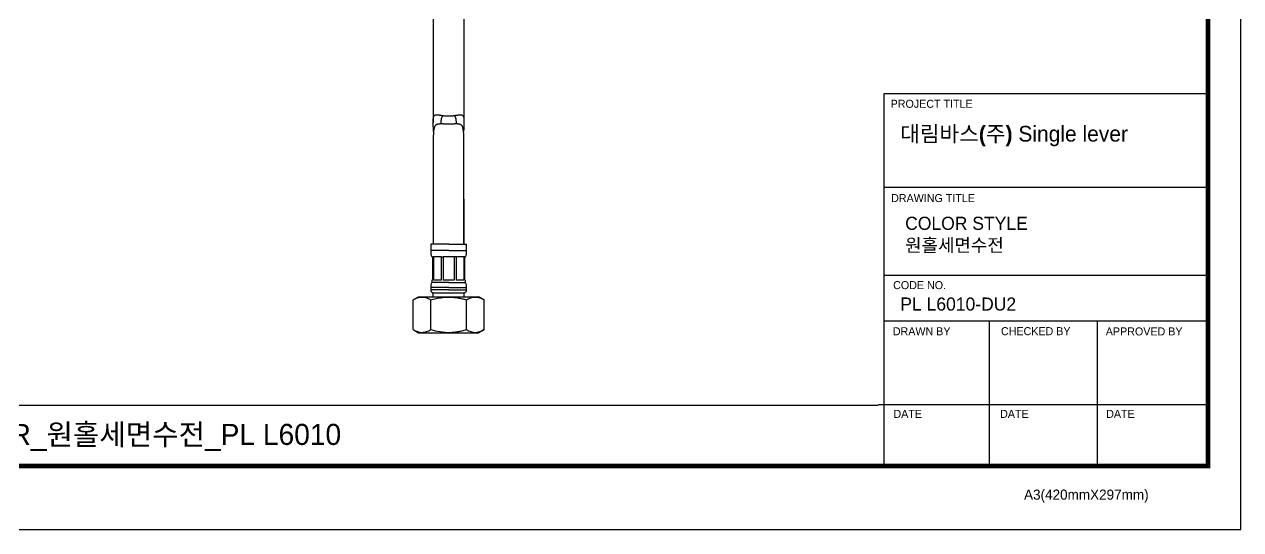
# Model space of a CAD drawing. Extents: x 0 to 790, y 0 to 579.
# Drawn here: x 316.1 to 789.9, y 0 to 196.6 of the extents above; entities that cross this region are included whole.
import ezdxf

# ---------------------------------------------------------------- set-up
doc = ezdxf.new("R2010")
doc.units = 0
doc.header["$LTSCALE"] = 10
doc.header["$MEASUREMENT"] = 0
doc.layers.get('0').update_dxf_attribs({"linetype": 'CONTINUOUS'})
doc.layers.add('1', color=7, linetype='CONTINUOUS')
doc.styles.add('Daelim Dimension', font='')
doc.styles.get('Daelim Dimension').set_extended_font_data('나눔고딕')

msp = doc.modelspace()

# ---------------------------------------------------------------- linework, layer by layer
at = {"color": 5, "lineweight": -3, "ltscale": 40}
for p, q in [((777.1, 169.65), (650.86, 169.65)), ((777.1, 133.17), (650.86, 133.17)), ((777.1, 133.17), (650.86, 133.17)), ((777.1, 98.84), (650.86, 98.84)), ((777.1, 98.84), (650.86, 98.84)), ((777.1, 81.14), (650.86, 81.14)), ((777.1, 81.14), (650.86, 81.14)), ((691.87, 81.14), (691.87, 24.78)), ((733.95, 81.14), (733.95, 24.78)), ((777.1, 48.58), (648.87, 48.58)), ((777.1, 48.58), (651.85, 48.58)), ((777.1, 24.78), (668.91, 24.78))]:
    msp.add_line(p, q, dxfattribs=at)
at = {"color": 5, "lineweight": -3, "ltscale": 0.5}
msp.add_line((650.86, 169.65), (650.86, 24.02), dxfattribs=at)
at = {"color": 5, "lineweight": -3}
msp.add_line((12.7, 48.49), (648.72, 48.49), dxfattribs=at)
at = {"lineweight": -3, "ltscale": 0.5}
msp.add_lwpolyline([(0, 0), (789.88, 0), (789.88, 578.76), (0, 578.76)], close=True, dxfattribs=at)
at = {"color": 5, "linetype": 'ByBlock', "lineweight": -3, "const_width": 1.82}
msp.add_lwpolyline([(12.7, 24.78), (777.1, 24.78), (777.1, 565.32), (12.7, 565.32)], close=True, dxfattribs=at)
at = {"layer": '1', "color": 7, "linetype": 'Continuous', "lineweight": -3}
for p, q in [((475.35, 222.11), (475.35, 168.44)), ((487.42, 168.44), (487.42, 222.11)), ((475.35, 168.44), (475.35, 158.48)), ((487.42, 158.49), (487.42, 168.44)), ((475.35, 148.79), (475.35, 128.61)), ((487.35, 128.61), (487.35, 149.04)), ((475.35, 128.61), (475.35, 111.13)), ((487.42, 128.61), (487.35, 128.61)), ((487.35, 111.13), (487.35, 128.61)), ((487.42, 111.13), (487.42, 128.61)), ((481.39, 111.13), (474.39, 111.13)), ((474.39, 111.13), (474.39, 108.63)), ((481.39, 111.13), (488.39, 111.13)), ((488.39, 108.63), (488.39, 111.13)), ((481.39, 108.63), (474.39, 108.63)), ((475.14, 106.13), (474.79, 106.13)), ((475.14, 106.13), (475.14, 97.13)), ((475.14, 106.13), (475.46, 106.13)), ((475.46, 106.13), (475.46, 97.13)), ((478.47, 106.13), (475.46, 106.13)), ((478.47, 106.13), (478.47, 97.13)), ((478.47, 106.13), (479.27, 106.13)), ((479.27, 106.13), (479.27, 97.13)), ((481.39, 106.13), (479.27, 106.13)), ((481.39, 108.63), (488.39, 108.63)), ((483.51, 106.13), (481.39, 106.13)), ((483.51, 106.13), (483.51, 97.13)), ((484.3, 106.13), (483.51, 106.13)), ((484.3, 106.13), (484.3, 97.13)), ((487.31, 106.13), (484.3, 106.13)), ((487.31, 106.13), (487.31, 97.13)), ((487.64, 106.13), (487.31, 106.13)), ((487.64, 97.13), (487.64, 106.13)), ((487.64, 106.13), (487.99, 106.13)), ((475.14, 97.13), (474.79, 97.13)), ((474.79, 97.13), (474.79, 96.13)), ((481.39, 96.13), (474.79, 96.13)), ((478.47, 97.13), (475.46, 97.13)), ((481.39, 97.13), (479.27, 97.13)), ((483.51, 97.13), (481.39, 97.13)), ((481.39, 96.13), (487.99, 96.13)), ((487.31, 97.13), (484.3, 97.13)), ((487.64, 97.13), (487.99, 97.13)), ((487.99, 96.13), (487.99, 97.13)), ((467.53, 89.43), (469.61, 90.63)), ((469.61, 90.63), (493.16, 90.63)), ((481.39, 94.17), (474.39, 94.17)), ((474.39, 94.17), (474.39, 93.33)), ((481.39, 93.33), (474.39, 93.33)), ((475.39, 92.13), (487.39, 92.13)), ((475.39, 90.63), (475.39, 92.13)), ((481.39, 94.17), (488.39, 94.17)), ((481.39, 93.33), (488.39, 93.33)), ((487.39, 90.63), (487.39, 92.13)), ((488.39, 93.33), (488.39, 94.17)), ((495.24, 89.43), (493.16, 90.63)), ((467.53, 77.83), (467.53, 89.43)), ((474.46, 77.83), (474.46, 89.43)), ((488.32, 77.83), (488.32, 89.43)), ((495.24, 77.83), (495.24, 89.43)), ((467.53, 77.83), (469.61, 76.63)), ((469.61, 76.63), (493.16, 76.63)), ((495.24, 77.83), (493.16, 76.63))]:
    msp.add_line(p, q, dxfattribs=at)
for centre, radius, start, end in [((482.39, 108.63), 8, 180, 198.1949), ((480.39, 108.63), 8, 341.8051, 0), ((479.39, 94.17), 5, 156.9261, 180), ((483.39, 94.17), 5, 0, 23.0739), ((475.59, 93.33), 1.2, 180, 270), ((487.19, 93.33), 1.2, 270, 0)]:
    msp.add_arc(centre, radius, start, end, dxfattribs=at)
for points, knots in [([(475.52, 154.98), (475.51, 155.06), (475.51, 155.15), (475.48, 155.51), (475.46, 155.8), (475.44, 156.22), (475.43, 156.36), (475.41, 156.65), (475.4, 156.79), (475.38, 157.21), (475.37, 157.49), (475.36, 157.91), (475.36, 158.05), (475.35, 158.33), (475.35, 158.47), (475.35, 158.74), (475.36, 158.88), (475.36, 159.15), (475.37, 159.29), (475.38, 159.55), (475.39, 159.69), (475.41, 159.85), (475.41, 159.88), (475.42, 159.95), (475.42, 159.98), (475.43, 160.08), (475.44, 160.14), (475.47, 160.32), (475.5, 160.44), (475.54, 160.58), (475.54, 160.6), (475.56, 160.66), (475.57, 160.68), (475.59, 160.76), (475.61, 160.8), (475.67, 160.94), (475.72, 161.02), (475.79, 161.1), (475.8, 161.12), (475.83, 161.15), (475.84, 161.16), (475.89, 161.2), (475.92, 161.23), (476.01, 161.3), (476.08, 161.34), (476.18, 161.38), (476.22, 161.39), (476.28, 161.4), (476.3, 161.41), (476.34, 161.42), (476.35, 161.42), (476.45, 161.44), (476.54, 161.45), (476.71, 161.45), (476.8, 161.45), (476.98, 161.44), (477.08, 161.43), (477.22, 161.42), (477.27, 161.41), (477.38, 161.4), (477.43, 161.39), (477.59, 161.37), (477.69, 161.35), (477.91, 161.32), (478.03, 161.3), (478.26, 161.27), (478.38, 161.25), (478.62, 161.21), (478.74, 161.19), (479.12, 161.14), (479.39, 161.11), (479.93, 161.05), (480.2, 161.03), (480.52, 161.01), (480.56, 161.01), (480.63, 161.01), (480.74, 161), (480.85, 161), (481.06, 161), (481.21, 160.99), (481.35, 160.99)], [0, 0, 0, 0, 0.017742, 0.017742, 0.079133, 0.079133, 0.109829, 0.109829, 0.140524, 0.140524, 0.201915, 0.201915, 0.232611, 0.232611, 0.263307, 0.263307, 0.294002, 0.294002, 0.324698, 0.324698, 0.355393, 0.355393, 0.363067, 0.363067, 0.370741, 0.370741, 0.386089, 0.386089, 0.416784, 0.416784, 0.424458, 0.424458, 0.432132, 0.432132, 0.44748, 0.44748, 0.478175, 0.478175, 0.485849, 0.485849, 0.493523, 0.493523, 0.508871, 0.508871, 0.539567, 0.539567, 0.554914, 0.554914, 0.562588, 0.562588, 0.570262, 0.570262, 0.600958, 0.600958, 0.631653, 0.631653, 0.662349, 0.662349, 0.677697, 0.677697, 0.693044, 0.693044, 0.72374, 0.72374, 0.754436, 0.754436, 0.785131, 0.785131, 0.815827, 0.815827, 0.877218, 0.877218, 0.938609, 0.938609, 0.946283, 0.946283, 0.953957, 0.969304, 0.969304, 1, 1, 1, 1]), ([(479.46, 161.13), (479.38, 161.1), (479.3, 161.06), (479.15, 160.98), (479.08, 160.92), (479, 160.85), (478.98, 160.83), (478.95, 160.8), (478.9, 160.75), (478.86, 160.7), (478.78, 160.59), (478.73, 160.51), (478.67, 160.41), (478.66, 160.38), (478.64, 160.34), (478.63, 160.32), (478.61, 160.25), (478.59, 160.2), (478.54, 160.06), (478.52, 159.96), (478.48, 159.76), (478.46, 159.65), (478.44, 159.49), (478.43, 159.44), (478.42, 159.33), (478.41, 159.27), (478.4, 159.11), (478.4, 159), (478.39, 158.78), (478.39, 158.67), (478.39, 158.55)], [0, 0, 0, 0, 0.090036, 0.090036, 0.191143, 0.191143, 0.21642, 0.21642, 0.241697, 0.29225, 0.29225, 0.393357, 0.393357, 0.418634, 0.418634, 0.443911, 0.443911, 0.494464, 0.494464, 0.595572, 0.595572, 0.696679, 0.696679, 0.747232, 0.747232, 0.797786, 0.797786, 0.898893, 0.898893, 1, 1, 1, 1]), ([(481.35, 160.99), (481.64, 160.99), (481.93, 161), (482.35, 161.02), (482.49, 161.03), (482.7, 161.05), (482.8, 161.06), (482.9, 161.07), (482.97, 161.07), (483.01, 161.08), (483.18, 161.09), (483.31, 161.11), (483.57, 161.14), (483.7, 161.16), (483.95, 161.19), (484.07, 161.21), (484.26, 161.24), (484.32, 161.25), (484.43, 161.26), (484.49, 161.27), (484.67, 161.3), (484.78, 161.32), (485, 161.35), (485.11, 161.37), (485.31, 161.4), (485.42, 161.41), (485.61, 161.43), (485.71, 161.44), (485.85, 161.45), (485.89, 161.45), (485.98, 161.45), (486.03, 161.45), (486.16, 161.45), (486.24, 161.44), (486.4, 161.42), (486.47, 161.4), (486.62, 161.34), (486.68, 161.31), (486.81, 161.22), (486.87, 161.16), (486.93, 161.08), (486.95, 161.07), (486.97, 161.03), (487.01, 160.97), (487.04, 160.91), (487.1, 160.78), (487.14, 160.69), (487.18, 160.55), (487.19, 160.53), (487.2, 160.47), (487.21, 160.44), (487.23, 160.36), (487.24, 160.3), (487.27, 160.12), (487.29, 159.99), (487.31, 159.8), (487.31, 159.73), (487.32, 159.63), (487.32, 159.6), (487.33, 159.53), (487.33, 159.5), (487.34, 159.33), (487.34, 159.19), (487.35, 158.92), (487.35, 158.78), (487.35, 158.5), (487.35, 158.36), (487.35, 158.08), (487.35, 157.94), (487.34, 157.66), (487.33, 157.52), (487.32, 157.24), (487.32, 157.1), (487.3, 156.67), (487.28, 156.39), (487.25, 155.82), (487.23, 155.53), (487.2, 155.15), (487.19, 155.06), (487.19, 154.97)], [0, 0, 0, 0, 0.061231, 0.061231, 0.091847, 0.091847, 0.107155, 0.114809, 0.114809, 0.122463, 0.122463, 0.153078, 0.153078, 0.183694, 0.183694, 0.21431, 0.21431, 0.229618, 0.229618, 0.244925, 0.244925, 0.275541, 0.275541, 0.306157, 0.306157, 0.336772, 0.336772, 0.367388, 0.367388, 0.382696, 0.382696, 0.398004, 0.398004, 0.42862, 0.42862, 0.459235, 0.459235, 0.489851, 0.489851, 0.520467, 0.520467, 0.52812, 0.52812, 0.535774, 0.551082, 0.551082, 0.581698, 0.581698, 0.589352, 0.589352, 0.597006, 0.597006, 0.612314, 0.612314, 0.642929, 0.642929, 0.658237, 0.658237, 0.665891, 0.665891, 0.673545, 0.673545, 0.704161, 0.704161, 0.734776, 0.734776, 0.765392, 0.765392, 0.796008, 0.796008, 0.826623, 0.826623, 0.857239, 0.857239, 0.91847, 0.91847, 0.979702, 0.979702, 1, 1, 1, 1]), ([(484.39, 158.55), (484.39, 158.67), (484.38, 158.78), (484.38, 159), (484.37, 159.11), (484.35, 159.32), (484.34, 159.43), (484.32, 159.64), (484.3, 159.75), (484.27, 159.88), (484.27, 159.9), (484.25, 159.95), (484.24, 160.03), (484.21, 160.1), (484.17, 160.24), (484.13, 160.33), (484.08, 160.44), (484.07, 160.46), (484.05, 160.51), (484.03, 160.53), (484, 160.59), (483.97, 160.63), (483.89, 160.74), (483.83, 160.8), (483.73, 160.89), (483.69, 160.92), (483.64, 160.96), (483.62, 160.97), (483.58, 160.99), (483.56, 161.01), (483.47, 161.06), (483.39, 161.1), (483.3, 161.13)], [0, 0, 0, 0, 0.100306, 0.100306, 0.200612, 0.200612, 0.300918, 0.300918, 0.401224, 0.401224, 0.4263, 0.4263, 0.451377, 0.50153, 0.50153, 0.601836, 0.601836, 0.626912, 0.626912, 0.651988, 0.651988, 0.702141, 0.702141, 0.802447, 0.802447, 0.8526, 0.8526, 0.877677, 0.877677, 0.902753, 0.902753, 1, 1, 1, 1]), ([(481.35, 157.82), (481.2, 157.82), (480.89, 157.82), (480.59, 157.83), (480.29, 157.83), (480.14, 157.84), (479.92, 157.84), (479.84, 157.84), (479.69, 157.85), (479.62, 157.85), (479.4, 157.86), (479.26, 157.86), (478.98, 157.87), (478.84, 157.87), (478.57, 157.87), (478.44, 157.87), (478.24, 157.87), (478.18, 157.87), (478.08, 157.87), (478.05, 157.87), (477.99, 157.87), (477.95, 157.87), (477.8, 157.86), (477.68, 157.85), (477.44, 157.83), (477.33, 157.81), (477.11, 157.77), (477, 157.74), (476.87, 157.7), (476.84, 157.69), (476.79, 157.67), (476.72, 157.64), (476.65, 157.61), (476.51, 157.53), (476.42, 157.47), (476.33, 157.39), (476.32, 157.38), (476.3, 157.36), (476.29, 157.35), (476.26, 157.32), (476.2, 157.26), (476.15, 157.2), (476.04, 157.06), (475.98, 156.95), (475.92, 156.81), (475.9, 156.78), (475.88, 156.73), (475.88, 156.72), (475.87, 156.69), (475.84, 156.61), (475.81, 156.53), (475.75, 156.33), (475.71, 156.19), (475.67, 155.98), (475.65, 155.91), (475.63, 155.76), (475.61, 155.69), (475.58, 155.47), (475.56, 155.32), (475.52, 155.03), (475.51, 154.88), (475.48, 154.58), (475.47, 154.43), (475.45, 154.12), (475.44, 153.97), (475.43, 153.67), (475.42, 153.52), (475.41, 153.29), (475.41, 153.21), (475.4, 153.06), (475.4, 152.98), (475.39, 152.6), (475.38, 152.29), (475.37, 151.68), (475.36, 151.38), (475.36, 150.77), (475.36, 150.47), (475.35, 149.86), (475.35, 149.55), (475.35, 149.09), (475.35, 148.93), (475.35, 148.78)], [0, 0, 0, 0, 0.030276, 0.060551, 0.060551, 0.090827, 0.090827, 0.105964, 0.105964, 0.121102, 0.121102, 0.151378, 0.151378, 0.181653, 0.181653, 0.211929, 0.211929, 0.227066, 0.227066, 0.234635, 0.234635, 0.242204, 0.242204, 0.27248, 0.27248, 0.302755, 0.302755, 0.333031, 0.333031, 0.340599, 0.340599, 0.348168, 0.363306, 0.363306, 0.393582, 0.393582, 0.397366, 0.397366, 0.40115, 0.40115, 0.408719, 0.423857, 0.423857, 0.454133, 0.454133, 0.461701, 0.461701, 0.465486, 0.465486, 0.46927, 0.484408, 0.484408, 0.514684, 0.514684, 0.529821, 0.529821, 0.544959, 0.544959, 0.575235, 0.575235, 0.60551, 0.60551, 0.635786, 0.635786, 0.666061, 0.666061, 0.696337, 0.696337, 0.711474, 0.711474, 0.726612, 0.726612, 0.787163, 0.787163, 0.847714, 0.847714, 0.908265, 0.908265, 0.968816, 0.968816, 1, 1, 1, 1]), ([(478.39, 158.55), (478.39, 158.34), (478.39, 158.14), (478.4, 157.88), (478.41, 157.84), (478.41, 157.79)], [0, 0, 0, 0, 0.822031, 0.822031, 1, 1, 1, 1]), ([(487.35, 149.04), (487.35, 149.12), (487.35, 149.2), (487.35, 149.58), (487.35, 149.89), (487.35, 150.5), (487.35, 150.8), (487.34, 151.26), (487.34, 151.41), (487.34, 151.72), (487.33, 151.87), (487.33, 152.33), (487.32, 152.63), (487.3, 153.09), (487.3, 153.24), (487.29, 153.54), (487.28, 153.69), (487.26, 154), (487.25, 154.15), (487.23, 154.45), (487.22, 154.6), (487.2, 154.9), (487.18, 155.05), (487.16, 155.24), (487.15, 155.28), (487.14, 155.35), (487.13, 155.46), (487.11, 155.57), (487.08, 155.79), (487.05, 155.94), (487, 156.15), (486.99, 156.22), (486.96, 156.32), (486.95, 156.35), (486.93, 156.42), (486.9, 156.52), (486.87, 156.61), (486.82, 156.74), (486.8, 156.8), (486.74, 156.91), (486.71, 156.97), (486.65, 157.07), (486.55, 157.22), (486.44, 157.34), (486.34, 157.43), (486.31, 157.45), (486.27, 157.48), (486.25, 157.49), (486.18, 157.54), (486.14, 157.57), (486, 157.64), (485.9, 157.68), (485.75, 157.73), (485.69, 157.75), (485.61, 157.77), (485.59, 157.77), (485.53, 157.78), (485.5, 157.79), (485.37, 157.81), (485.25, 157.83), (485.02, 157.85), (484.9, 157.86), (484.65, 157.87), (484.52, 157.87), (484.26, 157.87), (484.13, 157.87), (483.96, 157.87), (483.92, 157.87), (483.86, 157.87), (483.75, 157.87), (483.65, 157.86), (483.44, 157.86), (483.3, 157.85), (483.01, 157.85), (482.86, 157.84), (482.57, 157.84), (482.42, 157.83), (482.23, 157.83), (482.19, 157.83), (482.12, 157.83), (482.08, 157.83), (481.97, 157.82), (481.89, 157.82), (481.66, 157.82), (481.51, 157.82), (481.35, 157.82)], [0, 0, 0, 0, 0.016202, 0.016202, 0.077689, 0.077689, 0.139177, 0.139177, 0.16992, 0.16992, 0.200664, 0.200664, 0.262151, 0.262151, 0.292895, 0.292895, 0.323639, 0.323639, 0.354383, 0.354383, 0.385126, 0.385126, 0.41587, 0.41587, 0.423556, 0.423556, 0.431242, 0.446614, 0.446614, 0.477357, 0.477357, 0.492729, 0.492729, 0.500415, 0.500415, 0.508101, 0.523473, 0.523473, 0.538845, 0.538845, 0.554216, 0.554216, 0.569588, 0.600332, 0.600332, 0.608018, 0.608018, 0.615704, 0.615704, 0.631076, 0.631076, 0.661819, 0.661819, 0.677191, 0.677191, 0.684877, 0.684877, 0.692563, 0.692563, 0.723307, 0.723307, 0.75405, 0.75405, 0.784794, 0.784794, 0.815538, 0.815538, 0.823224, 0.823224, 0.83091, 0.846282, 0.846282, 0.877025, 0.877025, 0.907769, 0.907769, 0.938513, 0.938513, 0.946199, 0.946199, 0.953884, 0.953884, 0.969256, 0.969256, 1, 1, 1, 1]), ([(484.37, 157.85), (484.37, 157.88), (484.37, 157.9), (484.38, 158.13), (484.39, 158.34), (484.39, 158.55)], [0, 0, 0, 0, 0.097065, 0.097065, 1, 1, 1, 1]), ([(467.53, 89.43), (468.1, 89.76), (468.67, 90.03), (469.53, 90.31), (469.82, 90.38), (470.4, 90.48), (470.69, 90.5), (471.06, 90.5), (471.13, 90.5), (471.25, 90.5), (471.28, 90.49), (471.36, 90.49), (471.54, 90.48), (471.72, 90.45), (472.16, 90.38), (472.45, 90.31), (473.03, 90.12), (473.32, 90.01), (473.89, 89.74), (474.17, 89.59), (474.46, 89.43)], [0, 0, 0, 0, 0.25, 0.25, 0.375, 0.375, 0.5, 0.5, 0.53125, 0.53125, 0.546875, 0.546875, 0.5625, 0.625, 0.625, 0.75, 0.75, 0.875, 0.875, 1, 1, 1, 1]), ([(474.46, 89.43), (475.59, 89.76), (476.73, 90.02), (478.46, 90.3), (479.03, 90.38), (480.2, 90.48), (480.78, 90.5), (481.52, 90.5), (481.67, 90.5), (481.89, 90.5), (481.96, 90.49), (482.11, 90.49), (482.48, 90.48), (482.85, 90.45), (483.72, 90.38), (484.31, 90.31), (485.46, 90.12), (486.04, 90.01), (487.18, 89.74), (487.75, 89.59), (488.32, 89.43)], [0, 0, 0, 0, 0.25, 0.25, 0.375, 0.375, 0.5, 0.5, 0.53125, 0.53125, 0.546875, 0.546875, 0.5625, 0.625, 0.625, 0.75, 0.75, 0.875, 0.875, 1, 1, 1, 1]), ([(488.32, 89.43), (488.88, 89.76), (489.45, 90.02), (490.31, 90.3), (490.6, 90.38), (491.18, 90.48), (491.48, 90.5), (491.85, 90.5), (491.92, 90.5), (492.03, 90.5), (492.07, 90.49), (492.14, 90.49), (492.32, 90.48), (492.51, 90.45), (492.95, 90.38), (493.24, 90.31), (493.82, 90.12), (494.1, 90.01), (494.67, 89.74), (494.96, 89.59), (495.24, 89.43)], [0, 0, 0, 0, 0.25, 0.25, 0.375, 0.375, 0.5, 0.5, 0.53125, 0.53125, 0.546875, 0.546875, 0.5625, 0.625, 0.625, 0.75, 0.75, 0.875, 0.875, 1, 1, 1, 1]), ([(467.53, 77.83), (468.1, 77.5), (468.67, 77.23), (469.53, 76.96), (469.82, 76.88), (470.4, 76.79), (470.69, 76.76), (471.06, 76.76), (471.13, 76.76), (471.25, 76.77), (471.28, 76.77), (471.36, 76.77), (471.54, 76.79), (471.72, 76.81), (472.16, 76.88), (472.45, 76.95), (473.03, 77.14), (473.32, 77.26), (473.89, 77.52), (474.17, 77.67), (474.46, 77.83)], [0, 0, 0, 0, 0.25, 0.25, 0.375, 0.375, 0.5, 0.5, 0.53125, 0.53125, 0.546875, 0.546875, 0.5625, 0.625, 0.625, 0.75, 0.75, 0.875, 0.875, 1, 1, 1, 1]), ([(474.46, 77.83), (475.59, 77.5), (476.73, 77.24), (478.46, 76.96), (479.03, 76.88), (480.2, 76.79), (480.78, 76.76), (481.52, 76.76), (481.67, 76.76), (481.89, 76.77), (481.96, 76.77), (482.11, 76.77), (482.48, 76.79), (482.85, 76.81), (483.72, 76.88), (484.31, 76.95), (485.46, 77.14), (486.04, 77.26), (487.18, 77.52), (487.75, 77.67), (488.32, 77.83)], [0, 0, 0, 0, 0.25, 0.25, 0.375, 0.375, 0.5, 0.5, 0.53125, 0.53125, 0.546875, 0.546875, 0.5625, 0.625, 0.625, 0.75, 0.75, 0.875, 0.875, 1, 1, 1, 1]), ([(488.32, 77.83), (488.88, 77.5), (489.45, 77.24), (490.31, 76.96), (490.6, 76.88), (491.18, 76.79), (491.48, 76.76), (491.85, 76.76), (491.92, 76.76), (492.03, 76.77), (492.07, 76.77), (492.14, 76.77), (492.32, 76.79), (492.51, 76.81), (492.95, 76.88), (493.24, 76.95), (493.82, 77.14), (494.1, 77.25), (494.67, 77.52), (494.96, 77.67), (495.24, 77.83)], [0, 0, 0, 0, 0.25, 0.25, 0.375, 0.375, 0.5, 0.5, 0.53125, 0.53125, 0.546875, 0.546875, 0.5625, 0.625, 0.625, 0.75, 0.75, 0.875, 0.875, 1, 1, 1, 1])]:
    msp.add_open_spline(points, degree=3, knots=knots, dxfattribs=at)

# ---------------------------------------------------------------- texts
at = {"color": 5, "lineweight": -3, "ltscale": 40, "style": 'Daelim Dimension'}
for s, height, p in [('PROJECT TITLE', 3.1171, (653.54, 164.16)), ('DRAWING TITLE', 3.1171, (653.73, 127.47)), ('CODE NO.', 3.117, (654.52, 93.6)), ('DRAWN BY', 3.117, (654.39, 75.63)), ('CHECKED BY', 3.117, (696.51, 75.68)), ('APPROVED BY', 3.1171, (737.35, 75.58)), ('DATE', 3.117, (654.64, 43.5)), ('DATE', 3.117, (696.18, 43.5)), ('DATE', 3.117, (737.5, 43.5)), ('A3(420mmX297mm)', 3.9341, (705.5, 11.66))]:
    msp.add_text(s, height=height, dxfattribs=at).set_placement(p)
at = {"lineweight": -3, "attachment_point": 1, "style": 'Daelim Dimension'}
for s, insert, char_height, width in [('{\\fPretendard Variable SemiBold|b0|i0|c129|p2;\\C7;대림바스(주)} Single lever', (657.24, 157.12), 6.1103, 98.2071), (' COLOR STYLE\\P 원홀세면수전 ', (657.3, 121.76), 5.101, 85.8447), ('PL L6010-DU2', (657.3, 90.34), 5.101, 85.8447)]:
    msp.add_mtext(s, dxfattribs=dict(at, insert=insert, char_height=char_height, width=width))
at = {"color": 2, "lineweight": -3, "insert": (154.51, 41.16), "char_height": 8.198, "width": 362.8925, "attachment_point": 1, "style": 'Daelim Dimension'}
msp.add_mtext('{\\fPretendard Variable SemiBold|b0|i0|c129|p2;대림바스(주)} Single lever_COLOR_원홀세면수전_PL L6010', dxfattribs=at)

doc.saveas('drawing.dxf')
